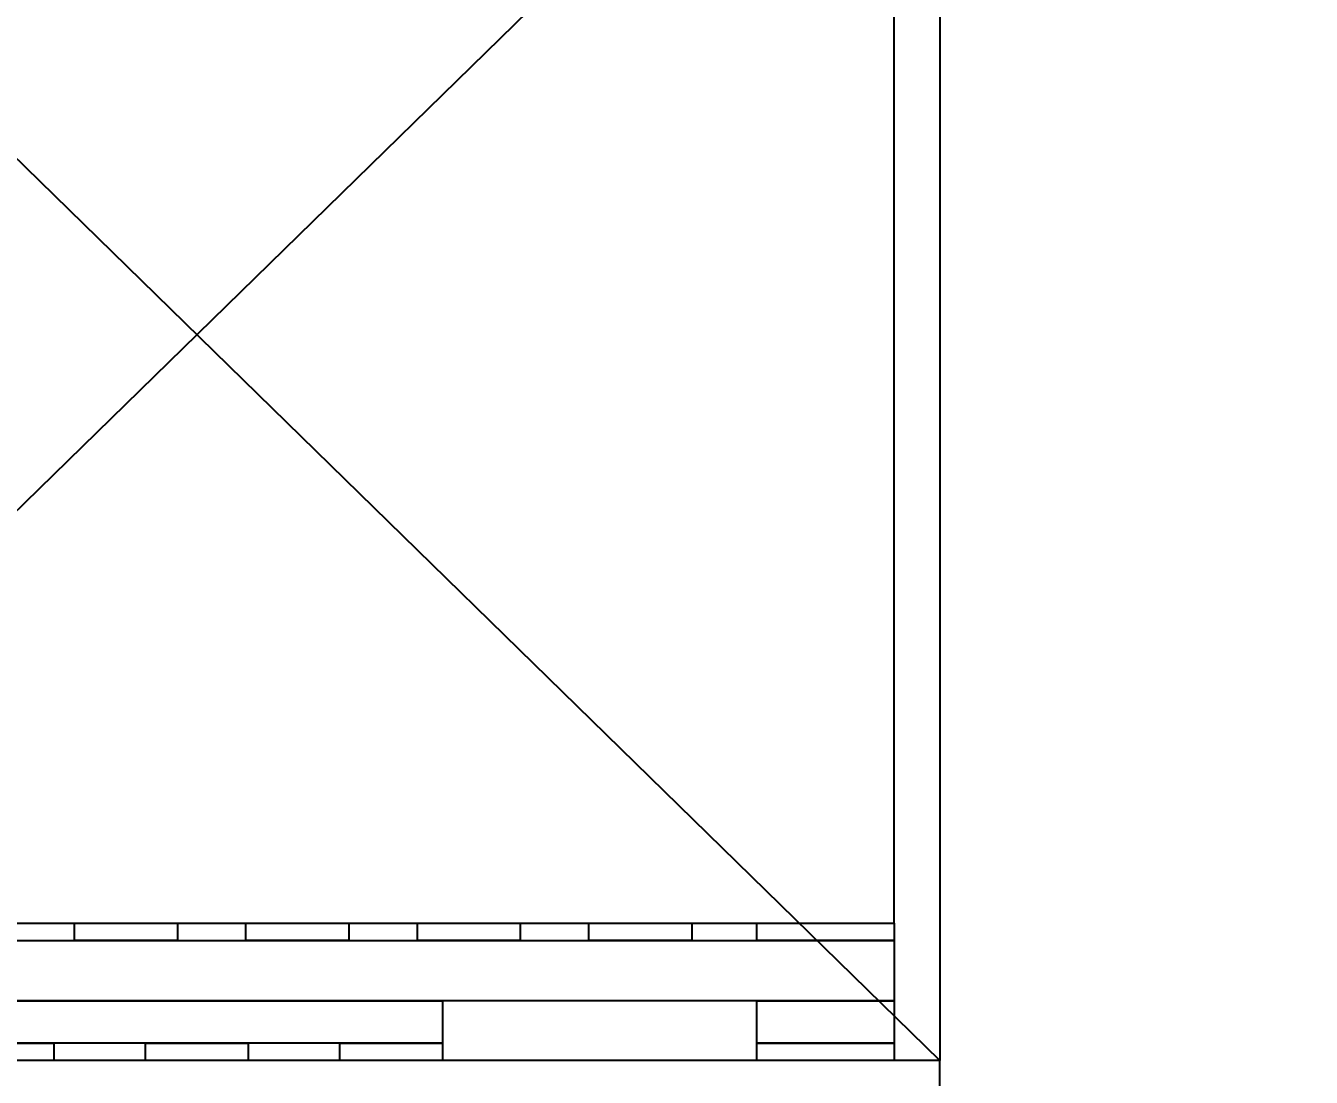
# Model space of a CAD drawing. Extents: x 0 to 210250, y -124674 to 148500.
# Drawn here: x 177137 to 178262, y -119288 to -118368 of the extents above; entities that cross this region are included whole.
import ezdxf

# ---------------------------------------------------------------- set-up
doc = ezdxf.new("R2010")
doc.units = 0
doc.header["$LTSCALE"] = 400
doc.header["$PDSIZE"] = 2
doc.layers.get('0').update_dxf_attribs({"linetype": 'CONTINUOUS'})
doc.layers.get('DEFPOINTS').update_dxf_attribs({"linetype": 'CONTINUOUS'})
doc.layers.add('DIM', color=2, linetype='CONTINUOUS')
doc.layers.add('GZ_Qoo18', color=52, linetype='CONTINUOUS')
doc.styles.add('ROMANS', font='romans.shx', dxfattribs={"width": 0.8})
doc.styles.get("Standard").update_dxf_attribs({"font": 'ISOCP.SHX', "bigfont": 'CHINESET.SHX'})
doc.dimstyles.new('AM_ISO', dxfattribs={"dimscale": 300, "dimtxt": 3.5, "dimasz": 3.5, "dimexe": 1, "dimexo": 1, "dimgap": 1.5, "dimtad": 1, "dimdsep": 46, "dimtxsty": 'Standard', "dimcen": 0, "dimclrd": 256, "dimclre": 256, "dimclrt": 256, "dimadec": 0, "dimazin": 2, "dimtp": 0.1, "dimtm": 0.1, "dimtfac": 0.71, "dimtmove": 0, "dimatfit": 3, "dimfxl": 0, "dimlwd": -1, "dimlwe": -1, "dimarcsym": 0})

# ---------------------------------------------------------------- blocks, each defined once
blk = doc.blocks.new('*D225')
at = {"layer": 'DEFPOINTS', "color": 0, "transparency": 16777216}
for p in [(180416.6, -117603.3), (170539.6, -120303.3), (172041.3, -120303.3)]:
    blk.add_point(p, dxfattribs=at)
at = {"layer": 'DIM', "linetype": 'ByBlock', "transparency": 16777216}
for p, q in [((180116.6, -117603.3), (170239.6, -117603.3)), ((170539.6, -118503.3), (170539.6, -119403.3)), ((171741.3, -120303.3), (170239.6, -120303.3))]:
    blk.add_line(p, q, dxfattribs=at)
at = {"layer": 'DIM', "transparency": 16777216}
for points in [[(170389.6, -118503.3), (170689.6, -118503.3), (170539.6, -117603.3)], [(170389.6, -119403.3), (170689.6, -119403.3), (170539.6, -120303.3)]]:
    blk.add_solid(points, dxfattribs=at)
at = {"layer": 'DIM', "transparency": 16777216, "insert": (169819.6, -118953.3), "char_height": 900, "attachment_point": 5, "rotation": 90, "style": 'ROMANS'}
blk.add_mtext('2700', dxfattribs=at)
blk = doc.blocks.new('G$C2506BE85-1')
for p, q in [((0, 150), (1300, 1420)), ((0, 1420), (1300, 150)), ((1300, 1420), (1300, 150))]:
    blk.add_line(p, q)
blk.add_lwpolyline([(0, 0), (1300, 0), (1300, 150), (0, 150)], close=True)
blk = doc.blocks.new('AVE_REND123')
for points in [[(0, 0), (15, 0), (15, -120), (0, -120)], [(15, 0), (68, 0), (68, -1220), (15, -1220)], [(68, 0), (105, 0), (105, -120), (68, -120)], [(105, 0), (120, 0), (120, -120), (105, -120)], [(0, -177), (15, -177), (15, -267), (0, -267)], [(0, -327), (15, -327), (15, -417), (0, -417)], [(68, -395), (105, -395), (105, -825), (68, -825)], [(105, -395), (120, -395), (120, -485), (105, -485)], [(0, -477), (15, -477), (15, -567), (0, -567)], [(105, -565), (120, -565), (120, -655), (105, -655)], [(0, -627), (15, -627), (15, -717), (0, -717)], [(105, -735), (120, -735), (120, -825), (105, -825)]]:
    blk.add_lwpolyline(points, close=True)
blk = doc.blocks.new('G$CD4A97A9B')
at = {"layer": 'GZ_Qoo18'}
blk.add_lwpolyline([(90, 1163), (1310, 1163), (1310, 2313), (90, 2313)], close=True, dxfattribs=at)
at = {"color": 21}
blk.add_blockref('G$C2506BE85-1', (50, 893), dxfattribs=at)
at = {"layer": 'GZ_Qoo18', "rotation": 270}
blk.add_blockref('AVE_REND123', (1310, 1163), dxfattribs=at)

msp = doc.modelspace()

# ---------------------------------------------------------------- block references
msp.add_blockref('G$CD4A97A9B', (176586.643, -120316.307))

# ---------------------------------------------------------------- dimensions: what is measured, and where the dimension line sits
at = {"layer": 'DIM'}
dim = msp.add_linear_dim(base=(170539.602, -120303.335), p1=(180416.643, -117603.335), p2=(172041.332, -120303.335), angle=90, dimstyle='AM_ISO', override={"dimtxt": 3, "dimasz": 3, "dimgap": 0.9, "dimtxsty": 'ROMANS', "dimfxl": 10}, dxfattribs=at)
dim.commit()
dim.dimension.update_dxf_attribs({"geometry": '*D225', "text_midpoint": (170539.602, -118953.335), "dimtype": 160})

doc.saveas('drawing.dxf')
